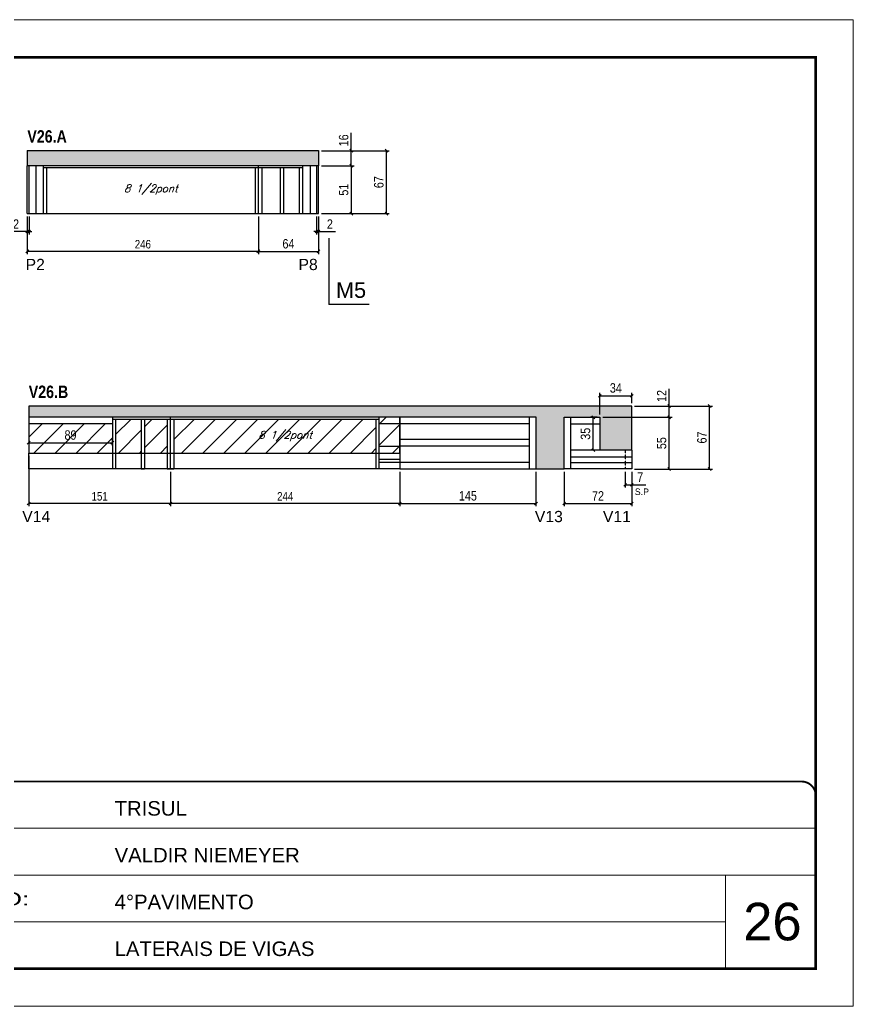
# Model space of a CAD drawing. Extents: x 3330 to 22105, y 1197 to 30204.
# Drawn here: x 5526 to 6413, y 21872 to 22922 of the extents above; entities that cross this region are included whole.
import ezdxf

# ---------------------------------------------------------------- set-up
doc = ezdxf.new("R2010")
doc.units = 0
for name, pattern in [('CONTINUO', [0]), ('DASHED', [0.75, 0.5, -0.25]), ('HIDDEN', [0.375, 0.25, -0.125])]:
    doc.linetypes.add(name, pattern=pattern)
for name, color, linetype in [('5', 5, 'Continuous'), ('COTA', 241, 'Continuous'), ('NOMENCLATURA', 7, 'Continuous'), ('Painéis', 200, 'Continuous'), ('SARR_2.2x7', 40, 'Continuous'), ('SARR_3.5x7', 81, 'Continuous'), ('texto', 7, 'Continuous')]:
    doc.layers.add(name, color=color, linetype=linetype)
for name, color, linetype, lineweight in [('CARIMBO', 255, 'Continuous', 9), ('Folhas', 255, 'Continuous', 9), ('Hachura', 251, 'Continuous', 9), ('SARRAFO DE PRESSAO', 251, 'DASHED', 9)]:
    doc.layers.add(name, color=color, linetype=linetype, lineweight=lineweight)
doc.styles.add('ARIAL', font='arial.ttf')
doc.styles.add('COTA TECNICA', font='techl___.ttf', dxfattribs={"height": 10})
doc.styles.add('COTA TECNICA-50', font='techl___.ttf', dxfattribs={"height": 9})
doc.styles.add('Romans', font='romans.shx')
doc.styles.add('ROMAS860', font='ROMAS860.SHX')
doc.styles.get("Standard").update_dxf_attribs({"font": 'arial.ttf'})
doc.styles.add('TECNICA', font='techb___.ttf', dxfattribs={"height": 10})
doc.styles.add('Tecnologia', font='')
doc.styles.get('Tecnologia').set_extended_font_data('Forgotten Futurist')
doc.dimstyles.new('COTA PAINEL-50', dxfattribs={"dimtxt": 9, "dimasz": 3, "dimexe": 3, "dimexo": 3, "dimgap": 3, "dimtad": 1, "dimdec": 1, "dimzin": 12, "dimdsep": 46, "dimtxsty": 'COTA TECNICA-50', "dimblk1": 'OBLIQUE', "dimblk2": 'OBLIQUE', "dimsah": 1, "dimcen": 0.9, "dimclrd": 4, "dimclre": 4, "dimclrt": 240, "dimadec": 1, "dimazin": 3, "dimtfac": 1, "dimtdec": 1, "dimtmove": 0, "dimatfit": 3, "dimfxl": 1, "dimtolj": 1, "dimtzin": 12, "dimarcsym": 0})
doc.dimstyles.new('PAINEL', dxfattribs={"dimtxt": 10, "dimasz": 3, "dimexe": 3, "dimexo": 3, "dimgap": 3, "dimtad": 1, "dimdec": 1, "dimzin": 12, "dimdsep": 46, "dimtxsty": 'COTA TECNICA', "dimblk1": 'OBLIQUE', "dimblk2": 'OBLIQUE', "dimsah": 1, "dimcen": 0.9, "dimclrd": 4, "dimclre": 4, "dimclrt": 240, "dimadec": 1, "dimazin": 3, "dimtfac": 1, "dimtdec": 1, "dimtmove": 0, "dimatfit": 3, "dimfxl": 1, "dimtolj": 1, "dimtzin": 12, "dimarcsym": 0})

# ---------------------------------------------------------------- blocks, each defined once
blk = doc.blocks.new('9999999999')
at = {"color": 30, "linetype": 'CONTINUO'}
for p, q in [((98564.6, 34379.6), (99584, 34379.6)), ((98564.6, 34329.8), (99488, 34329.8)), ((99584, 34329.8), (99488, 34329.8)), ((99488, 34329.8), (99488, 34230.2)), ((98564.6, 34280), (99488, 34280))]:
    blk.add_line(p, q, dxfattribs=at)
at = {"color": 30, "linetype": 'CONTINUO', "const_width": 2}
blk.add_lwpolyline([(99584, 34230.2), (99584, 34414.4, 0.414214), (99569, 34429.4), (98229, 34429.4, 0.414214), (98214, 34414.4), (98214, 34245.2, 0.414214), (98229, 34230.2), (99584, 34230.2)], format="xyb", dxfattribs=at)
at = {"layer": 'Folhas'}
blk.add_lwpolyline([(98139, 34190.2), (99624, 34190.2), (99624, 35240.2), (98139, 35240.2)], close=True, dxfattribs=at)
at = {"layer": 'Folhas', "color": 30, "const_width": 3}
blk.add_lwpolyline([(98214, 34230.2), (99584, 34230.2), (99584, 35200.2), (98214, 35200.2)], close=True, dxfattribs=at)
at = {"color": 7, "linetype": 'Continuous', "ltscale": 5, "style": 'ARIAL'}
for s, height, p in [('TRISUL', 15.48, (98837.7, 34393.1)), ('VALDIR NIEMEYER', 15.483, (98837.7, 34343.3)), ('4°PAVIMENTO', 15.483, (98837.7, 34293.5)), ('LATERAIS DE VIGAS', 15.483, (98837.7, 34243.7))]:
    blk.add_text(s, height=height, dxfattribs=at).set_placement(p)
at = {"layer": 'Folhas', "color": 7, "style": 'Tecnologia', "width": 1.5}
blk.add_text('PAVIMENTO:', height=14, dxfattribs=at).set_placement((98573.7, 34297.5))
blk = doc.blocks.new('_Oblique')
at = {"color": 0, "linetype": 'ByBlock', "lineweight": -2}
blk.add_line((-0.5, -0.5), (0.5, 0.5), dxfattribs=at)
blk = doc.blocks.new('*D1559')
at = {"layer": 'COTA', "color": 4, "linetype": 'ByBlock', "lineweight": -2, "transparency": 16777216}
for p, q in [((5534, 22712.3), (5534, 22672.1)), ((5780, 22712.3), (5780, 22672.1)), ((5780, 22675.1), (5534, 22675.1))]:
    blk.add_line(p, q, dxfattribs=at)
at = {"layer": 'Defpoints', "color": 0, "linetype": 'ByBlock', "transparency": 16777216}
for p in [(5534, 22715.3), (5780, 22715.3), (5534, 22675.1)]:
    blk.add_point(p, dxfattribs=at)
at = {"layer": 'COTA', "color": 4, "linetype": 'ByBlock', "lineweight": -2, "transparency": 16777216, "xscale": 3, "yscale": 3, "zscale": 3, "rotation": 180}
blk.add_blockref('_Oblique', (5534, 22675.1), dxfattribs=at)
at = {"layer": 'COTA', "color": 4, "linetype": 'ByBlock', "lineweight": -2, "transparency": 16777216, "xscale": 3, "yscale": 3, "zscale": 3}
blk.add_blockref('_Oblique', (5780, 22675.1), dxfattribs=at)
at = {"layer": 'COTA', "color": 240, "linetype": 'ByBlock', "transparency": 16777216, "insert": (5657, 22682.7), "char_height": 9, "attachment_point": 5, "style": 'COTA TECNICA-50'}
blk.add_mtext('\\A1;246', dxfattribs=at)
blk = doc.blocks.new('*D1560')
at = {"layer": 'COTA', "color": 4, "linetype": 'ByBlock', "lineweight": -2, "transparency": 16777216}
for p, q in [((5780, 22712.3), (5780, 22672.1)), ((5844, 22712.3), (5844, 22672.1)), ((5780, 22675.1), (5844, 22675.1))]:
    blk.add_line(p, q, dxfattribs=at)
at = {"layer": 'Defpoints', "color": 0, "linetype": 'ByBlock', "transparency": 16777216}
for p in [(5780, 22715.3), (5844, 22715.3), (5844, 22675.1)]:
    blk.add_point(p, dxfattribs=at)
at = {"layer": 'COTA', "color": 4, "linetype": 'ByBlock', "lineweight": -2, "transparency": 16777216, "xscale": 3, "yscale": 3, "zscale": 3, "rotation": 180}
blk.add_blockref('_Oblique', (5780, 22675.1), dxfattribs=at)
at = {"layer": 'COTA', "color": 4, "linetype": 'ByBlock', "lineweight": -2, "transparency": 16777216, "xscale": 3, "yscale": 3, "zscale": 3}
blk.add_blockref('_Oblique', (5844, 22675.1), dxfattribs=at)
at = {"layer": 'COTA', "color": 240, "linetype": 'ByBlock', "transparency": 16777216, "insert": (5812, 22683.2), "char_height": 10, "attachment_point": 5, "style": 'COTA TECNICA'}
blk.add_mtext('\\A1;64', dxfattribs=at)
blk = doc.blocks.new('*D1561')
at = {"layer": 'COTA', "color": 4, "linetype": 'ByBlock', "lineweight": -2, "transparency": 16777216}
for p, q in [((5534, 22712.3), (5534, 22693.2)), ((5536, 22712.3), (5536, 22693.2)), ((5534, 22696.2), (5515.9, 22696.2)), ((5536, 22696.2), (5534, 22696.2)), ((5536, 22696.2), (5539, 22696.2))]:
    blk.add_line(p, q, dxfattribs=at)
at = {"layer": 'Defpoints', "color": 0, "linetype": 'ByBlock', "transparency": 16777216}
for p in [(5534, 22715.3), (5536, 22715.3), (5534, 22696.2)]:
    blk.add_point(p, dxfattribs=at)
at = {"layer": 'COTA', "color": 4, "linetype": 'ByBlock', "lineweight": -2, "transparency": 16777216, "xscale": 3, "yscale": 3, "zscale": 3}
blk.add_blockref('_Oblique', (5534, 22696.2), dxfattribs=at)
at = {"layer": 'COTA', "color": 4, "linetype": 'ByBlock', "lineweight": -2, "transparency": 16777216, "xscale": 3, "yscale": 3, "zscale": 3, "rotation": 180}
blk.add_blockref('_Oblique', (5536, 22696.2), dxfattribs=at)
at = {"layer": 'COTA', "color": 240, "linetype": 'ByBlock', "transparency": 16777216, "insert": (5522, 22704.2), "char_height": 10, "attachment_point": 5, "style": 'COTA TECNICA'}
blk.add_mtext('\\A1;2', dxfattribs=at)
blk = doc.blocks.new('*D1562')
at = {"layer": 'COTA', "color": 4, "linetype": 'ByBlock', "lineweight": -2, "transparency": 16777216}
for p, q in [((5847, 22766.3), (5881.9, 22766.3)), ((5878.9, 22766.3), (5878.9, 22715.3)), ((5847, 22715.3), (5881.9, 22715.3))]:
    blk.add_line(p, q, dxfattribs=at)
at = {"layer": 'Defpoints', "color": 0, "linetype": 'ByBlock', "transparency": 16777216}
for p in [(5844, 22766.3), (5844, 22715.3), (5878.9, 22715.3)]:
    blk.add_point(p, dxfattribs=at)
at = {"layer": 'COTA', "color": 4, "linetype": 'ByBlock', "lineweight": -2, "transparency": 16777216, "xscale": 3, "yscale": 3, "zscale": 3}
for p, rotation in [((5878.9, 22766.3), 90), ((5878.9, 22715.3), 270)]:
    blk.add_blockref('_Oblique', p, dxfattribs=dict(at, rotation=rotation))
at = {"layer": 'COTA', "color": 240, "linetype": 'ByBlock', "transparency": 16777216, "insert": (5870.8, 22740.8), "char_height": 10, "attachment_point": 5, "rotation": 90, "style": 'COTA TECNICA'}
blk.add_mtext('\\A1;51', dxfattribs=at)
blk = doc.blocks.new('*D1563')
at = {"layer": 'COTA', "color": 4, "linetype": 'ByBlock', "lineweight": -2, "transparency": 16777216}
for p, q in [((5878.9, 22782.3), (5878.9, 22801.3)), ((5847, 22782.3), (5881.9, 22782.3)), ((5878.9, 22766.3), (5878.9, 22782.3)), ((5847, 22766.3), (5881.9, 22766.3))]:
    blk.add_line(p, q, dxfattribs=at)
at = {"layer": 'Defpoints', "color": 0, "linetype": 'ByBlock', "transparency": 16777216}
for p in [(5844, 22782.3), (5878.9, 22782.3), (5844, 22766.3)]:
    blk.add_point(p, dxfattribs=at)
at = {"layer": 'COTA', "color": 4, "linetype": 'ByBlock', "lineweight": -2, "transparency": 16777216, "xscale": 3, "yscale": 3, "zscale": 3}
for p, rotation in [((5878.9, 22782.3), 90), ((5878.9, 22766.3), 270)]:
    blk.add_blockref('_Oblique', p, dxfattribs=dict(at, rotation=rotation))
at = {"layer": 'COTA', "color": 240, "linetype": 'ByBlock', "transparency": 16777216, "insert": (5870.8, 22793.3), "char_height": 10, "attachment_point": 5, "rotation": 90, "style": 'COTA TECNICA'}
blk.add_mtext('\\A1;16', dxfattribs=at)
blk = doc.blocks.new('*D1564')
at = {"layer": 'COTA', "color": 4, "linetype": 'ByBlock', "lineweight": -2, "transparency": 16777216}
for p, q in [((5847, 22782.3), (5919.3, 22782.3)), ((5916.3, 22715.3), (5916.3, 22782.3)), ((5847, 22715.3), (5919.3, 22715.3))]:
    blk.add_line(p, q, dxfattribs=at)
at = {"layer": 'Defpoints', "color": 0, "linetype": 'ByBlock', "transparency": 16777216}
for p in [(5844, 22782.3), (5916.3, 22782.3), (5844, 22715.3)]:
    blk.add_point(p, dxfattribs=at)
at = {"layer": 'COTA', "color": 4, "linetype": 'ByBlock', "lineweight": -2, "transparency": 16777216, "xscale": 3, "yscale": 3, "zscale": 3}
for p, rotation in [((5916.3, 22782.3), 90), ((5916.3, 22715.3), 270)]:
    blk.add_blockref('_Oblique', p, dxfattribs=dict(at, rotation=rotation))
at = {"layer": 'COTA', "color": 240, "linetype": 'ByBlock', "transparency": 16777216, "insert": (5908.2, 22748.8), "char_height": 10, "attachment_point": 5, "rotation": 90, "style": 'COTA TECNICA'}
blk.add_mtext('\\A1;67', dxfattribs=at)
blk = doc.blocks.new('*D1565')
at = {"layer": 'COTA', "color": 4, "linetype": 'ByBlock', "lineweight": -2, "transparency": 16777216}
for p, q in [((5842, 22712.3), (5842, 22693.2)), ((5844, 22712.3), (5844, 22693.2)), ((5842, 22696.2), (5839, 22696.2)), ((5842, 22696.2), (5844, 22696.2)), ((5844, 22696.2), (5862.1, 22696.2))]:
    blk.add_line(p, q, dxfattribs=at)
at = {"layer": 'Defpoints', "color": 0, "linetype": 'ByBlock', "transparency": 16777216}
for p in [(5842, 22715.3), (5844, 22715.3), (5844, 22696.2)]:
    blk.add_point(p, dxfattribs=at)
at = {"layer": 'COTA', "color": 4, "linetype": 'ByBlock', "lineweight": -2, "transparency": 16777216, "xscale": 3, "yscale": 3, "zscale": 3}
blk.add_blockref('_Oblique', (5842, 22696.2), dxfattribs=at)
at = {"layer": 'COTA', "color": 4, "linetype": 'ByBlock', "lineweight": -2, "transparency": 16777216, "xscale": 3, "yscale": 3, "zscale": 3, "rotation": 180}
blk.add_blockref('_Oblique', (5844, 22696.2), dxfattribs=at)
at = {"layer": 'COTA', "color": 240, "linetype": 'ByBlock', "transparency": 16777216, "insert": (5856.1, 22704.2), "char_height": 10, "attachment_point": 5, "style": 'COTA TECNICA'}
blk.add_mtext('\\A1;2', dxfattribs=at)
blk = doc.blocks.new('*D1566')
at = {"layer": 'COTA', "color": 4, "linetype": 'ByBlock', "lineweight": -2, "transparency": 16777216}
for p, q in [((5686.5, 22440.5), (5686.5, 22403.8)), ((5930.5, 22440.5), (5930.5, 22403.8)), ((5930.5, 22406.8), (5686.5, 22406.8))]:
    blk.add_line(p, q, dxfattribs=at)
at = {"layer": 'Defpoints', "color": 0, "linetype": 'ByBlock', "transparency": 16777216}
for p in [(5686.5, 22443.5), (5930.5, 22443.5), (5686.5, 22406.8)]:
    blk.add_point(p, dxfattribs=at)
at = {"layer": 'COTA', "color": 4, "linetype": 'ByBlock', "lineweight": -2, "transparency": 16777216, "xscale": 3, "yscale": 3, "zscale": 3, "rotation": 180}
blk.add_blockref('_Oblique', (5686.5, 22406.8), dxfattribs=at)
at = {"layer": 'COTA', "color": 4, "linetype": 'ByBlock', "lineweight": -2, "transparency": 16777216, "xscale": 3, "yscale": 3, "zscale": 3}
blk.add_blockref('_Oblique', (5930.5, 22406.8), dxfattribs=at)
at = {"layer": 'COTA', "color": 240, "linetype": 'ByBlock', "transparency": 16777216, "insert": (5808.5, 22414.4), "char_height": 9, "attachment_point": 5, "style": 'COTA TECNICA-50'}
blk.add_mtext('\\A1;244', dxfattribs=at)
blk = doc.blocks.new('*D1567')
at = {"layer": 'COTA', "color": 4, "linetype": 'ByBlock', "lineweight": -2, "transparency": 16777216}
for p, q in [((5535.5, 22457.5), (5535.5, 22403.8)), ((5686.5, 22440.5), (5686.5, 22403.8)), ((5686.5, 22406.8), (5535.5, 22406.8))]:
    blk.add_line(p, q, dxfattribs=at)
at = {"layer": 'Defpoints', "color": 0, "linetype": 'ByBlock', "transparency": 16777216}
for p in [(5535.5, 22460.5), (5686.5, 22443.5), (5535.5, 22406.8)]:
    blk.add_point(p, dxfattribs=at)
at = {"layer": 'COTA', "color": 4, "linetype": 'ByBlock', "lineweight": -2, "transparency": 16777216, "xscale": 3, "yscale": 3, "zscale": 3, "rotation": 180}
blk.add_blockref('_Oblique', (5535.5, 22406.8), dxfattribs=at)
at = {"layer": 'COTA', "color": 4, "linetype": 'ByBlock', "lineweight": -2, "transparency": 16777216, "xscale": 3, "yscale": 3, "zscale": 3}
blk.add_blockref('_Oblique', (5686.5, 22406.8), dxfattribs=at)
at = {"layer": 'COTA', "color": 240, "linetype": 'ByBlock', "transparency": 16777216, "insert": (5611, 22414.4), "char_height": 9, "attachment_point": 5, "style": 'COTA TECNICA-50'}
blk.add_mtext('\\A1;151', dxfattribs=at)
blk = doc.blocks.new('*D1568')
at = {"layer": 'COTA', "color": 4, "linetype": 'ByBlock', "lineweight": -2, "transparency": 16777216}
for p, q in [((5535.5, 22476.5), (5535.5, 22468.5)), ((5535.5, 22471.5), (5624.5, 22471.5)), ((5624.5, 22476.5), (5624.5, 22468.5))]:
    blk.add_line(p, q, dxfattribs=at)
at = {"layer": 'Defpoints', "color": 0, "linetype": 'ByBlock', "transparency": 16777216}
for p in [(5535.5, 22479.5), (5624.5, 22479.5), (5624.5, 22471.5)]:
    blk.add_point(p, dxfattribs=at)
at = {"layer": 'COTA', "color": 4, "linetype": 'ByBlock', "lineweight": -2, "transparency": 16777216, "xscale": 3, "yscale": 3, "zscale": 3, "rotation": 180}
blk.add_blockref('_Oblique', (5535.5, 22471.5), dxfattribs=at)
at = {"layer": 'COTA', "color": 4, "linetype": 'ByBlock', "lineweight": -2, "transparency": 16777216, "xscale": 3, "yscale": 3, "zscale": 3}
blk.add_blockref('_Oblique', (5624.5, 22471.5), dxfattribs=at)
at = {"layer": 'COTA', "color": 240, "linetype": 'ByBlock', "transparency": 16777216, "insert": (5580, 22479.6), "char_height": 10, "attachment_point": 5, "style": 'COTA TECNICA'}
blk.add_mtext('\\A1;89', dxfattribs=at)
blk = doc.blocks.new('*D1569')
at = {"layer": 'COTA', "color": 4, "linetype": 'ByBlock', "lineweight": -2, "transparency": 16777216}
for p, q in [((5930.5, 22440.5), (5930.5, 22403.8)), ((6075.5, 22440.5), (6075.5, 22403.8)), ((5930.5, 22406.8), (6075.5, 22406.8))]:
    blk.add_line(p, q, dxfattribs=at)
at = {"layer": 'Defpoints', "color": 0, "linetype": 'ByBlock', "transparency": 16777216}
for p in [(5930.5, 22443.5), (6075.5, 22443.5), (6075.5, 22406.8)]:
    blk.add_point(p, dxfattribs=at)
at = {"layer": 'COTA', "color": 4, "linetype": 'ByBlock', "lineweight": -2, "transparency": 16777216, "xscale": 3, "yscale": 3, "zscale": 3, "rotation": 180}
blk.add_blockref('_Oblique', (5930.5, 22406.8), dxfattribs=at)
at = {"layer": 'COTA', "color": 4, "linetype": 'ByBlock', "lineweight": -2, "transparency": 16777216, "xscale": 3, "yscale": 3, "zscale": 3}
blk.add_blockref('_Oblique', (6075.5, 22406.8), dxfattribs=at)
at = {"layer": 'COTA', "color": 240, "linetype": 'ByBlock', "transparency": 16777216, "insert": (6003, 22414.9), "char_height": 10, "attachment_point": 5, "style": 'COTA TECNICA'}
blk.add_mtext('\\A1;145', dxfattribs=at)
blk = doc.blocks.new('*D1570')
at = {"layer": 'COTA', "color": 4, "linetype": 'ByBlock', "lineweight": -2, "transparency": 16777216}
for p, q in [((6105.5, 22440.5), (6105.5, 22403.8)), ((6177.5, 22440.5), (6177.5, 22403.8)), ((6105.5, 22406.8), (6177.5, 22406.8))]:
    blk.add_line(p, q, dxfattribs=at)
at = {"layer": 'Defpoints', "color": 0, "linetype": 'ByBlock', "transparency": 16777216}
for p in [(6105.5, 22443.5), (6177.5, 22443.5), (6177.5, 22406.8)]:
    blk.add_point(p, dxfattribs=at)
at = {"layer": 'COTA', "color": 4, "linetype": 'ByBlock', "lineweight": -2, "transparency": 16777216, "xscale": 3, "yscale": 3, "zscale": 3, "rotation": 180}
blk.add_blockref('_Oblique', (6105.5, 22406.8), dxfattribs=at)
at = {"layer": 'COTA', "color": 4, "linetype": 'ByBlock', "lineweight": -2, "transparency": 16777216, "xscale": 3, "yscale": 3, "zscale": 3}
blk.add_blockref('_Oblique', (6177.5, 22406.8), dxfattribs=at)
at = {"layer": 'COTA', "color": 240, "linetype": 'ByBlock', "transparency": 16777216, "insert": (6141.5, 22414.9), "char_height": 10, "attachment_point": 5, "style": 'COTA TECNICA'}
blk.add_mtext('\\A1;72', dxfattribs=at)
blk = doc.blocks.new('*D1571')
at = {"layer": 'COTA', "color": 4, "linetype": 'ByBlock', "lineweight": -2, "transparency": 16777216}
for p, q in [((6143.5, 22501.5), (6143.5, 22524.4)), ((6177.5, 22513.5), (6177.5, 22524.4)), ((6143.5, 22521.4), (6177.5, 22521.4))]:
    blk.add_line(p, q, dxfattribs=at)
at = {"layer": 'Defpoints', "color": 0, "linetype": 'ByBlock', "transparency": 16777216}
for p in [(6177.5, 22521.4), (6177.5, 22510.5), (6143.5, 22498.5)]:
    blk.add_point(p, dxfattribs=at)
at = {"layer": 'COTA', "color": 4, "linetype": 'ByBlock', "lineweight": -2, "transparency": 16777216, "xscale": 3, "yscale": 3, "zscale": 3, "rotation": 180}
blk.add_blockref('_Oblique', (6143.5, 22521.4), dxfattribs=at)
at = {"layer": 'COTA', "color": 4, "linetype": 'ByBlock', "lineweight": -2, "transparency": 16777216, "xscale": 3, "yscale": 3, "zscale": 3}
blk.add_blockref('_Oblique', (6177.5, 22521.4), dxfattribs=at)
at = {"layer": 'COTA', "color": 240, "linetype": 'ByBlock', "transparency": 16777216, "insert": (6160.5, 22529.7), "char_height": 10, "attachment_point": 5, "style": 'COTA TECNICA'}
blk.add_mtext('\\A1;34', dxfattribs=at)
blk = doc.blocks.new('*D1572')
at = {"layer": 'COTA', "color": 4, "linetype": 'ByBlock', "lineweight": -2, "transparency": 16777216}
for p, q in [((6170.5, 22440.5), (6170.5, 22423.7)), ((6177.5, 22440.5), (6177.5, 22423.7)), ((6170.5, 22426.7), (6177.5, 22426.7)), ((6177.5, 22426.7), (6192.3, 22426.7))]:
    blk.add_line(p, q, dxfattribs=at)
at = {"layer": 'Defpoints', "color": 0, "linetype": 'ByBlock', "transparency": 16777216}
for p in [(6170.5, 22443.5), (6177.5, 22443.5), (6177.5, 22426.7)]:
    blk.add_point(p, dxfattribs=at)
at = {"layer": 'COTA', "color": 4, "linetype": 'ByBlock', "lineweight": -2, "transparency": 16777216, "xscale": 3, "yscale": 3, "zscale": 3, "rotation": 180}
blk.add_blockref('_Oblique', (6170.5, 22426.7), dxfattribs=at)
at = {"layer": 'COTA', "color": 4, "linetype": 'ByBlock', "lineweight": -2, "transparency": 16777216, "xscale": 3, "yscale": 3, "zscale": 3}
blk.add_blockref('_Oblique', (6177.5, 22426.7), dxfattribs=at)
at = {"layer": 'COTA', "color": 240, "linetype": 'ByBlock', "transparency": 16777216, "insert": (6186.4, 22434.8), "char_height": 10, "attachment_point": 5, "style": 'COTA TECNICA'}
blk.add_mtext('\\A1;7', dxfattribs=at)
blk = doc.blocks.new('*D1573')
at = {"layer": 'COTA', "color": 4, "linetype": 'ByBlock', "lineweight": -2, "transparency": 16777216}
for p, q in [((6146.5, 22498.5), (6220.3, 22498.5)), ((6217.3, 22443.5), (6217.3, 22498.5)), ((6180.5, 22443.5), (6220.3, 22443.5))]:
    blk.add_line(p, q, dxfattribs=at)
at = {"layer": 'Defpoints', "color": 0, "linetype": 'ByBlock', "transparency": 16777216}
for p in [(6143.5, 22498.5), (6217.3, 22498.5), (6177.5, 22443.5)]:
    blk.add_point(p, dxfattribs=at)
at = {"layer": 'COTA', "color": 4, "linetype": 'ByBlock', "lineweight": -2, "transparency": 16777216, "xscale": 3, "yscale": 3, "zscale": 3}
for p, rotation in [((6217.3, 22498.5), 90), ((6217.3, 22443.5), 270)]:
    blk.add_blockref('_Oblique', p, dxfattribs=dict(at, rotation=rotation))
at = {"layer": 'COTA', "color": 240, "linetype": 'ByBlock', "transparency": 16777216, "insert": (6209.2, 22471), "char_height": 10, "attachment_point": 5, "rotation": 90, "style": 'COTA TECNICA'}
blk.add_mtext('\\A1;55', dxfattribs=at)
blk = doc.blocks.new('*D1574')
at = {"layer": 'COTA', "color": 4, "linetype": 'ByBlock', "lineweight": -2, "transparency": 16777216}
for p, q in [((6217.3, 22510.5), (6217.3, 22528.8)), ((6180.5, 22510.5), (6220.3, 22510.5)), ((6217.3, 22498.5), (6217.3, 22510.5)), ((6146.5, 22498.5), (6220.3, 22498.5))]:
    blk.add_line(p, q, dxfattribs=at)
at = {"layer": 'Defpoints', "color": 0, "linetype": 'ByBlock', "transparency": 16777216}
for p in [(6177.5, 22510.5), (6217.3, 22510.5), (6143.5, 22498.5)]:
    blk.add_point(p, dxfattribs=at)
at = {"layer": 'COTA', "color": 4, "linetype": 'ByBlock', "lineweight": -2, "transparency": 16777216, "xscale": 3, "yscale": 3, "zscale": 3}
for p, rotation in [((6217.3, 22510.5), 90), ((6217.3, 22498.5), 270)]:
    blk.add_blockref('_Oblique', p, dxfattribs=dict(at, rotation=rotation))
at = {"layer": 'COTA', "color": 240, "linetype": 'ByBlock', "transparency": 16777216, "insert": (6209.3, 22521.2), "char_height": 10, "attachment_point": 5, "rotation": 90, "style": 'COTA TECNICA'}
blk.add_mtext('\\A1;12', dxfattribs=at)
blk = doc.blocks.new('*D1575')
at = {"layer": 'COTA', "color": 4, "linetype": 'ByBlock', "lineweight": -2, "transparency": 16777216}
for p, q in [((6180.5, 22510.5), (6263.3, 22510.5)), ((6260.3, 22443.5), (6260.3, 22510.5)), ((6180.5, 22443.5), (6263.3, 22443.5))]:
    blk.add_line(p, q, dxfattribs=at)
at = {"layer": 'Defpoints', "color": 0, "linetype": 'ByBlock', "transparency": 16777216}
for p in [(6177.5, 22510.5), (6260.3, 22510.5), (6177.5, 22443.5)]:
    blk.add_point(p, dxfattribs=at)
at = {"layer": 'COTA', "color": 4, "linetype": 'ByBlock', "lineweight": -2, "transparency": 16777216, "xscale": 3, "yscale": 3, "zscale": 3}
for p, rotation in [((6260.3, 22510.5), 90), ((6260.3, 22443.5), 270)]:
    blk.add_blockref('_Oblique', p, dxfattribs=dict(at, rotation=rotation))
at = {"layer": 'COTA', "color": 240, "linetype": 'ByBlock', "transparency": 16777216, "insert": (6252.2, 22477), "char_height": 10, "attachment_point": 5, "rotation": 90, "style": 'COTA TECNICA'}
blk.add_mtext('\\A1;67', dxfattribs=at)
blk = doc.blocks.new('*D1576')
at = {"layer": 'COTA', "color": 4, "linetype": 'ByBlock', "lineweight": -2, "transparency": 16777216}
for p, q in [((6140.5, 22498.5), (6133.5, 22498.5)), ((6136.5, 22463.5), (6136.5, 22498.5)), ((6140.5, 22463.5), (6133.5, 22463.5))]:
    blk.add_line(p, q, dxfattribs=at)
at = {"layer": 'Defpoints', "color": 0, "linetype": 'ByBlock', "transparency": 16777216}
for p in [(6136.5, 22498.5), (6143.5, 22498.5), (6143.5, 22463.5)]:
    blk.add_point(p, dxfattribs=at)
at = {"layer": 'COTA', "color": 4, "linetype": 'ByBlock', "lineweight": -2, "transparency": 16777216, "xscale": 3, "yscale": 3, "zscale": 3}
for p, rotation in [((6136.5, 22498.5), 90), ((6136.5, 22463.5), 270)]:
    blk.add_blockref('_Oblique', p, dxfattribs=dict(at, rotation=rotation))
at = {"layer": 'COTA', "color": 240, "linetype": 'ByBlock', "transparency": 16777216, "insert": (6128.2, 22481), "char_height": 10, "attachment_point": 5, "rotation": 90, "style": 'COTA TECNICA'}
blk.add_mtext('\\A1;35', dxfattribs=at)

msp = doc.modelspace()

# ---------------------------------------------------------------- hatches: boundary and pattern name
at = {"layer": 'COTA', "linetype": 'ByBlock'}
h = msp.add_hatch(dxfattribs=at)
h.set_pattern_fill('AR-CONC', color=256, scale=0.03)
h.set_pattern_definition([(50, (-128734.5053, -6607.7117), (5.46554007, -0.47817257), [0.5715, -6.2865]), (355, (-128734.5053, -6607.7117), (-1.05730264, 5.73170536), [0.4572, -5.02921753]), (100.4514447, (-128734.05, -6607.7515), (4.40823741, 5.25353256), [0.48570026, -5.34270734]), (46.1842, (-128734.505, -6606.188), (8.13237123, -1.26126984), [0.85725, -9.42975]), (96.6355576, (-128733.8276, -6606.293), (7.122124, 7.42278374), [0.7285507, -8.01406824]), (351.184151, (-128734.505, -6606.188), (7.122124, 7.42278374), [0.685799, -7.54379196]), (21, (-128733.7433, -6606.5687), (4.54843174, -3.06795595), [0.5715, -6.2865]), (326, (-128733.7433, -6606.5687), (1.85406085, 5.52563898), [0.4572, -5.0292]), (71.451445, (-128733.364, -6606.8243), (6.40249258, 2.45768307), [0.48570026, -5.34269813]), (37.5, (-128734.5053, -6607.7117), (0.092658098, 2.536651166), [0, -4.96824, 0, -5.1054, 0, -5.04825]), (7.5, (-128734.5053, -6607.7117), (2.004589875, 3.005417245), [0, -2.91084, 0, -4.85394, 0, -1.92405]), (327.5, (-128736.2046, -6607.7117), (4.067717855, -0.17186232), [0, -1.905, 0, -5.9436, 0, -7.8867]), (317.5, (-128736.9666, -6607.7117), (4.44387544, 0.76279473), [0, -2.4765, 0, -3.94716, 0, -5.6007])])
h.paths.add_polyline_path([(5844.04, 22766.33), (5844.04, 22782.33), (5534.04, 22782.33), (5534.04, 22766.33)])
h = msp.add_hatch(dxfattribs=at)
h.set_pattern_fill('AR-CONC', color=256, scale=0.03)
h.set_pattern_definition([(50, (-124092.7733, -5427.082), (5.46554007, -0.47817257), [0.5715, -6.2865]), (355, (-124092.773, -5427.082), (-1.05730264, 5.73170536), [0.4572, -5.02921753]), (100.4514447, (-124092.318, -5427.122), (4.40823741, 5.25353256), [0.48570026, -5.34270734]), (46.1842, (-124092.773, -5425.558), (8.13237123, -1.26126984), [0.85725, -9.42975]), (96.6355576, (-124092.0956, -5425.663), (7.122124, 7.42278374), [0.7285507, -8.01406824]), (351.184151, (-124092.773, -5425.558), (7.122124, 7.42278374), [0.685799, -7.54379196]), (21, (-124092.0113, -5425.939), (4.54843174, -3.06795595), [0.5715, -6.2865]), (326, (-124092.011, -5425.939), (1.85406085, 5.52563898), [0.4572, -5.0292]), (71.451445, (-124091.632, -5426.195), (6.40249258, 2.45768307), [0.48570026, -5.34269813]), (37.5, (-124092.7733, -5427.0821), (0.092658098, 2.536651166), [0, -4.96824, 0, -5.1054, 0, -5.04825]), (7.5, (-124092.7733, -5427.0821), (2.004589875, 3.005417245), [0, -2.91084, 0, -4.85394, 0, -1.92405]), (327.5, (-124094.4725, -5427.0821), (4.067717855, -0.17186232), [0, -1.905, 0, -5.9436, 0, -7.8867]), (317.5, (-124095.2345, -5427.082), (4.44387544, 0.76279473), [0, -2.4765, 0, -3.94716, 0, -5.6007])])
h.paths.add_polyline_path([(6075.54, 22443.52), (6105.54, 22443.52), (6105.54, 22498.52), (6143.54, 22498.52), (6143.54, 22463.52), (6177.54, 22463.52), (6177.54, 22510.52), (5535.54, 22510.52), (5535.54, 22498.52), (5930.54, 22498.52), (6075.54, 22498.52)])
at = {"layer": 'Hachura', "linetype": 'ByBlock'}
h = msp.add_hatch(dxfattribs=at)
h.set_pattern_fill('ANSI31', color=256, scale=5)
h.set_pattern_definition([(45, (-124092.773, -5427.082), (-11.2253202, 11.2253202), [])])
h.paths.add_polyline_path([(5535.54, 22491.52), (5535.54, 22460.52), (5624.54, 22460.52), (5624.54, 22491.52)])
h.paths.add_polyline_path([(5655.28, 22496.32), (5628.04, 22496.32), (5628.04, 22460.52), (5655.28, 22460.52)])
h.paths.add_polyline_path([(5683.04, 22460.52), (5683.04, 22496.32), (5658.78, 22496.32), (5658.78, 22460.52)])
h.paths.add_polyline_path([(5690.04, 22496.32), (5690.04, 22460.52), (5905.04, 22460.52), (5905.04, 22496.32)])
h.paths.add_polyline_path([(5930.54, 22491.52), (5908.54, 22491.52), (5908.54, 22467.52), (5930.54, 22467.52)])
h.paths.add_polyline_path([(5930.54, 22491.52), (5930.54, 22498.52), (5908.54, 22498.52), (5908.54, 22491.52)])
h.paths.add_polyline_path([(5930.54, 22460.52), (5930.54, 22467.52), (5908.54, 22467.52), (5908.54, 22460.52)])

# ---------------------------------------------------------------- linework, layer by layer
at = {"layer": 'COTA', "linetype": 'ByBlock'}
for p, q in [((5534.04, 22782.33), (5534.04, 22766.33)), ((5534.04, 22782.33), (5844.04, 22782.33)), ((5844.04, 22782.33), (5844.04, 22766.33)), ((6177.54, 22510.52), (5535.54, 22510.52)), ((5535.54, 22510.52), (5535.54, 22498.52)), ((6177.54, 22463.52), (6177.54, 22510.52)), ((5686.54, 22443.52), (5686.54, 22460.52)), ((6143.54, 22463.52), (6112.54, 22463.52)), ((5628.04, 22443.52), (5624.54, 22443.52)), ((5655.28, 22443.52), (5658.78, 22443.52)), ((5683.04, 22443.52), (5690.04, 22443.52)), ((5908.54, 22443.52), (5905.04, 22443.52)), ((6075.54, 22443.52), (6105.54, 22443.52))]:
    msp.add_line(p, q, dxfattribs=at)
at = {"layer": 'NOMENCLATURA', "linetype": 'Continuous'}
for p in [(5854.85, 22689.01), (5897.99, 22618.46)]:
    msp.add_line(p, (5854.85, 22618.46), dxfattribs=at)
at = {"layer": 'Painéis', "linetype": 'Continuous'}
for p, q in [((5844.04, 22766.33), (5534.04, 22766.33)), ((5534.04, 22715.33), (5534.04, 22766.33)), ((5536.04, 22715.33), (5536.04, 22766.33)), ((5780.04, 22715.33), (5780.04, 22766.33)), ((5842.04, 22715.33), (5842.04, 22766.33)), ((5844.04, 22715.33), (5844.04, 22766.33)), ((5534.04, 22715.33), (5844.04, 22715.33)), ((5535.54, 22498.52), (5535.54, 22460.52)), ((5930.54, 22498.52), (5535.54, 22498.52)), ((5686.54, 22460.52), (5686.54, 22498.52)), ((5930.54, 22460.52), (5930.54, 22498.52)), ((6105.54, 22443.52), (6105.54, 22498.52)), ((6105.54, 22498.52), (6143.54, 22498.52)), ((6143.54, 22498.52), (6143.54, 22463.52)), ((6177.54, 22463.52), (6143.54, 22463.52)), ((6177.54, 22463.52), (6177.54, 22443.52)), ((6177.54, 22443.52), (6105.54, 22443.52))]:
    msp.add_line(p, q, dxfattribs=at)
for points in [[(6075.54, 22498.52), (5930.54, 22498.52), (5930.54, 22443.52), (6075.54, 22443.52)], [(5535.54, 22460.52), (5930.54, 22460.52), (5930.54, 22443.52), (5535.54, 22443.52)]]:
    msp.add_lwpolyline(points, close=True, dxfattribs=at)
at = {"layer": 'SARR_2.2x7', "linetype": 'Continuous'}
for p, q in [((5543.04, 22766.33), (5543.04, 22715.33)), ((5780.04, 22764.13), (5551.04, 22764.13)), ((5827.04, 22764.13), (5780.04, 22764.13)), ((5835.04, 22766.33), (5835.04, 22715.33)), ((5624.54, 22491.52), (5535.54, 22491.52)), ((5686.54, 22496.32), (5624.54, 22496.32)), ((5908.54, 22496.32), (5686.54, 22496.32)), ((5930.54, 22491.52), (5908.54, 22491.52)), ((6068.54, 22491.52), (5930.54, 22491.52)), ((6068.54, 22443.52), (6068.54, 22498.52)), ((6112.54, 22443.52), (6112.54, 22498.52)), ((6112.54, 22491.52), (6143.54, 22491.52)), ((6068.54, 22474.96), (5930.54, 22474.96)), ((5930.54, 22467.52), (5908.54, 22467.52)), ((6068.54, 22467.96), (5930.54, 22467.96)), ((5930.54, 22453.52), (5908.54, 22453.52)), ((5930.54, 22450.52), (5908.54, 22450.52)), ((6068.54, 22450.52), (5930.54, 22450.52)), ((6112.54, 22456.52), (6177.54, 22456.52)), ((6112.54, 22450.52), (6177.54, 22450.52))]:
    msp.add_line(p, q, dxfattribs=at)
at = {"layer": 'SARR_2.2x7', "linetype": 'HIDDEN'}
msp.add_line((6170.54, 22463.52), (6170.54, 22443.52), dxfattribs=at)
at = {"layer": 'SARR_3.5x7'}
for p, q in [((5551.04, 22766.33), (5551.04, 22715.33)), ((5554.54, 22764.13), (5554.54, 22715.33)), ((5776.54, 22764.13), (5776.54, 22715.33)), ((5783.54, 22764.13), (5783.54, 22715.33)), ((5803.31, 22764.13), (5803.31, 22715.33)), ((5806.81, 22764.13), (5806.81, 22715.33)), ((5823.54, 22764.13), (5823.54, 22715.33)), ((5827.04, 22766.33), (5827.04, 22715.33)), ((5624.54, 22498.52), (5624.54, 22443.52)), ((5628.04, 22496.32), (5628.04, 22443.52)), ((5655.28, 22496.32), (5655.28, 22443.52)), ((5658.78, 22496.32), (5658.78, 22443.52)), ((5683.04, 22496.32), (5683.04, 22443.52)), ((5690.04, 22496.32), (5690.04, 22443.52)), ((5905.04, 22496.32), (5905.04, 22443.52)), ((5908.54, 22443.52), (5908.54, 22498.52))]:
    msp.add_line(p, q, dxfattribs=at)

# ---------------------------------------------------------------- block references
at = {"layer": 'SARRAFO DE PRESSAO', "color": 6, "linetype": 'ByBlock'}
msp.add_blockref('9999999999', (-93210.75, -12318.53), dxfattribs=at)

# ---------------------------------------------------------------- texts
at = {"layer": '5', "linetype": 'Continuous'}
for s, p in [('P2', (5532.2, 22655.18)), ('P8', (5822.65, 22655.18)), ('V14', (5528.6, 22386.93)), ('V13', (6074.27, 22386.93)), ('V11', (6146.73, 22386.93))]:
    msp.add_text(s, height=12, rotation=359.99996, dxfattribs=at).set_placement(p)
at = {"layer": 'CARIMBO', "style": 'ARIAL'}
msp.add_text('26', height=40, dxfattribs=at).set_placement((6296.09, 21941.82))
at = {"layer": 'NOMENCLATURA', "style": 'TECNICA'}
for s, p in [('V26.A', (5534.04, 22790.85)), ('V26.B', (5535.54, 22519.04))]:
    msp.add_text(s, height=13.2, dxfattribs=at).set_placement(p)
at = {"layer": 'NOMENCLATURA', "linetype": 'Continuous'}
msp.add_text('M5', height=16.5, dxfattribs=at).set_placement((5862.63, 22625.66))
at = {"layer": 'texto', "color": 2, "char_height": 8, "attachment_point": 5, "style": 'Romans'}
for insert in [(5665.54, 22740.83), (5808.54, 22478.52)]:
    msp.add_mtext('{\\Q19;\\C256;8 1/2pont}', dxfattribs=dict(at, insert=insert))
at = {"layer": 'texto', "color": 4, "insert": (6188.24, 22419.22), "char_height": 7, "attachment_point": 5, "style": 'ROMAS860'}
msp.add_mtext('S.P', dxfattribs=at)

# ---------------------------------------------------------------- dimensions: what is measured, and where the dimension line sits
at = {"layer": 'COTA', "linetype": 'ByBlock'}
for base, p1, p2, angle, picture, middle in [((5878.91, 22782.33), (5844.04, 22766.33), (5844.04, 22782.33), 90, '*D1563', (5870.81, 22793.34)), ((5916.32, 22782.33), (5844.04, 22715.33), (5844.04, 22782.33), 90, '*D1564', (5908.22, 22748.83)), ((5878.91, 22715.33), (5844.04, 22766.33), (5844.04, 22715.33), 90, '*D1562', (5870.8, 22740.83)), ((6217.32, 22510.52), (6143.54, 22498.52), (6177.54, 22510.52), 90, '*D1574', (6209.26, 22521.17)), ((6260.33, 22510.52), (6177.54, 22443.52), (6177.54, 22510.52), 90, '*D1575', (6252.22, 22477.02)), ((6136.46, 22498.52), (6143.54, 22463.52), (6143.54, 22498.52), 90, '*D1576', (6128.24, 22481.02)), ((6217.32, 22498.52), (6177.54, 22443.52), (6143.54, 22498.52), 90, '*D1573', (6209.21, 22471.02)), ((6177.54, 22426.71), (6170.54, 22443.52), (6177.54, 22443.52), 180, '*D1572', (6186.4, 22434.79))]:
    dim = msp.add_linear_dim(base=base, p1=p1, p2=p2, angle=angle, dimstyle='PAINEL', dxfattribs=at)
    dim.commit()
    dim.dimension.update_dxf_attribs({"geometry": picture, "text_midpoint": middle})
for base, p1, p2, picture, middle in [((5534.04, 22696.24), (5536.04, 22715.33), (5534.04, 22715.33), '*D1561', (5521.98, 22704.24)), ((5844.04, 22675.08), (5780.04, 22715.33), (5844.04, 22715.33), '*D1560', (5812.04, 22683.18)), ((5844.04, 22696.24), (5842.04, 22715.33), (5844.04, 22715.33), '*D1565', (5856.09, 22704.24)), ((6177.54, 22521.44), (6143.54, 22498.52), (6177.54, 22510.52), '*D1571', (6160.54, 22529.66)), ((5624.54, 22471.53), (5535.54, 22479.52), (5624.54, 22479.52), '*D1568', (5580.04, 22479.64)), ((6075.54, 22406.83), (5930.54, 22443.52), (6075.54, 22443.52), '*D1569', (6003.04, 22414.94)), ((6177.54, 22406.83), (6105.54, 22443.52), (6177.54, 22443.52), '*D1570', (6141.54, 22414.9))]:
    dim = msp.add_linear_dim(base=base, p1=p1, p2=p2, dimstyle='PAINEL', dxfattribs=at)
    dim.commit()
    dim.dimension.update_dxf_attribs({"geometry": picture, "text_midpoint": middle})
for base, p1, p2, picture, middle in [((5534.04, 22675.08), (5780.04, 22715.33), (5534.04, 22715.33), '*D1559', (5657.04, 22682.67)), ((5686.54, 22406.83), (5930.54, 22443.52), (5686.54, 22443.52), '*D1566', (5808.54, 22414.39))]:
    dim = msp.add_linear_dim(base=base, p1=p1, p2=p2, dimstyle='COTA PAINEL-50', override={"dimarcsym": 1}, dxfattribs=at)
    dim.commit()
    dim.dimension.update_dxf_attribs({"geometry": picture, "text_midpoint": middle})
dim = msp.add_linear_dim(base=(5535.54, 22406.83), p1=(5686.54, 22443.52), p2=(5535.54, 22460.52), angle=180, dimstyle='COTA PAINEL-50', override={"dimarcsym": 1}, dxfattribs=at)
dim.commit()
dim.dimension.update_dxf_attribs({"geometry": '*D1567', "text_midpoint": (5611.04, 22414.43)})

doc.saveas('drawing.dxf')
